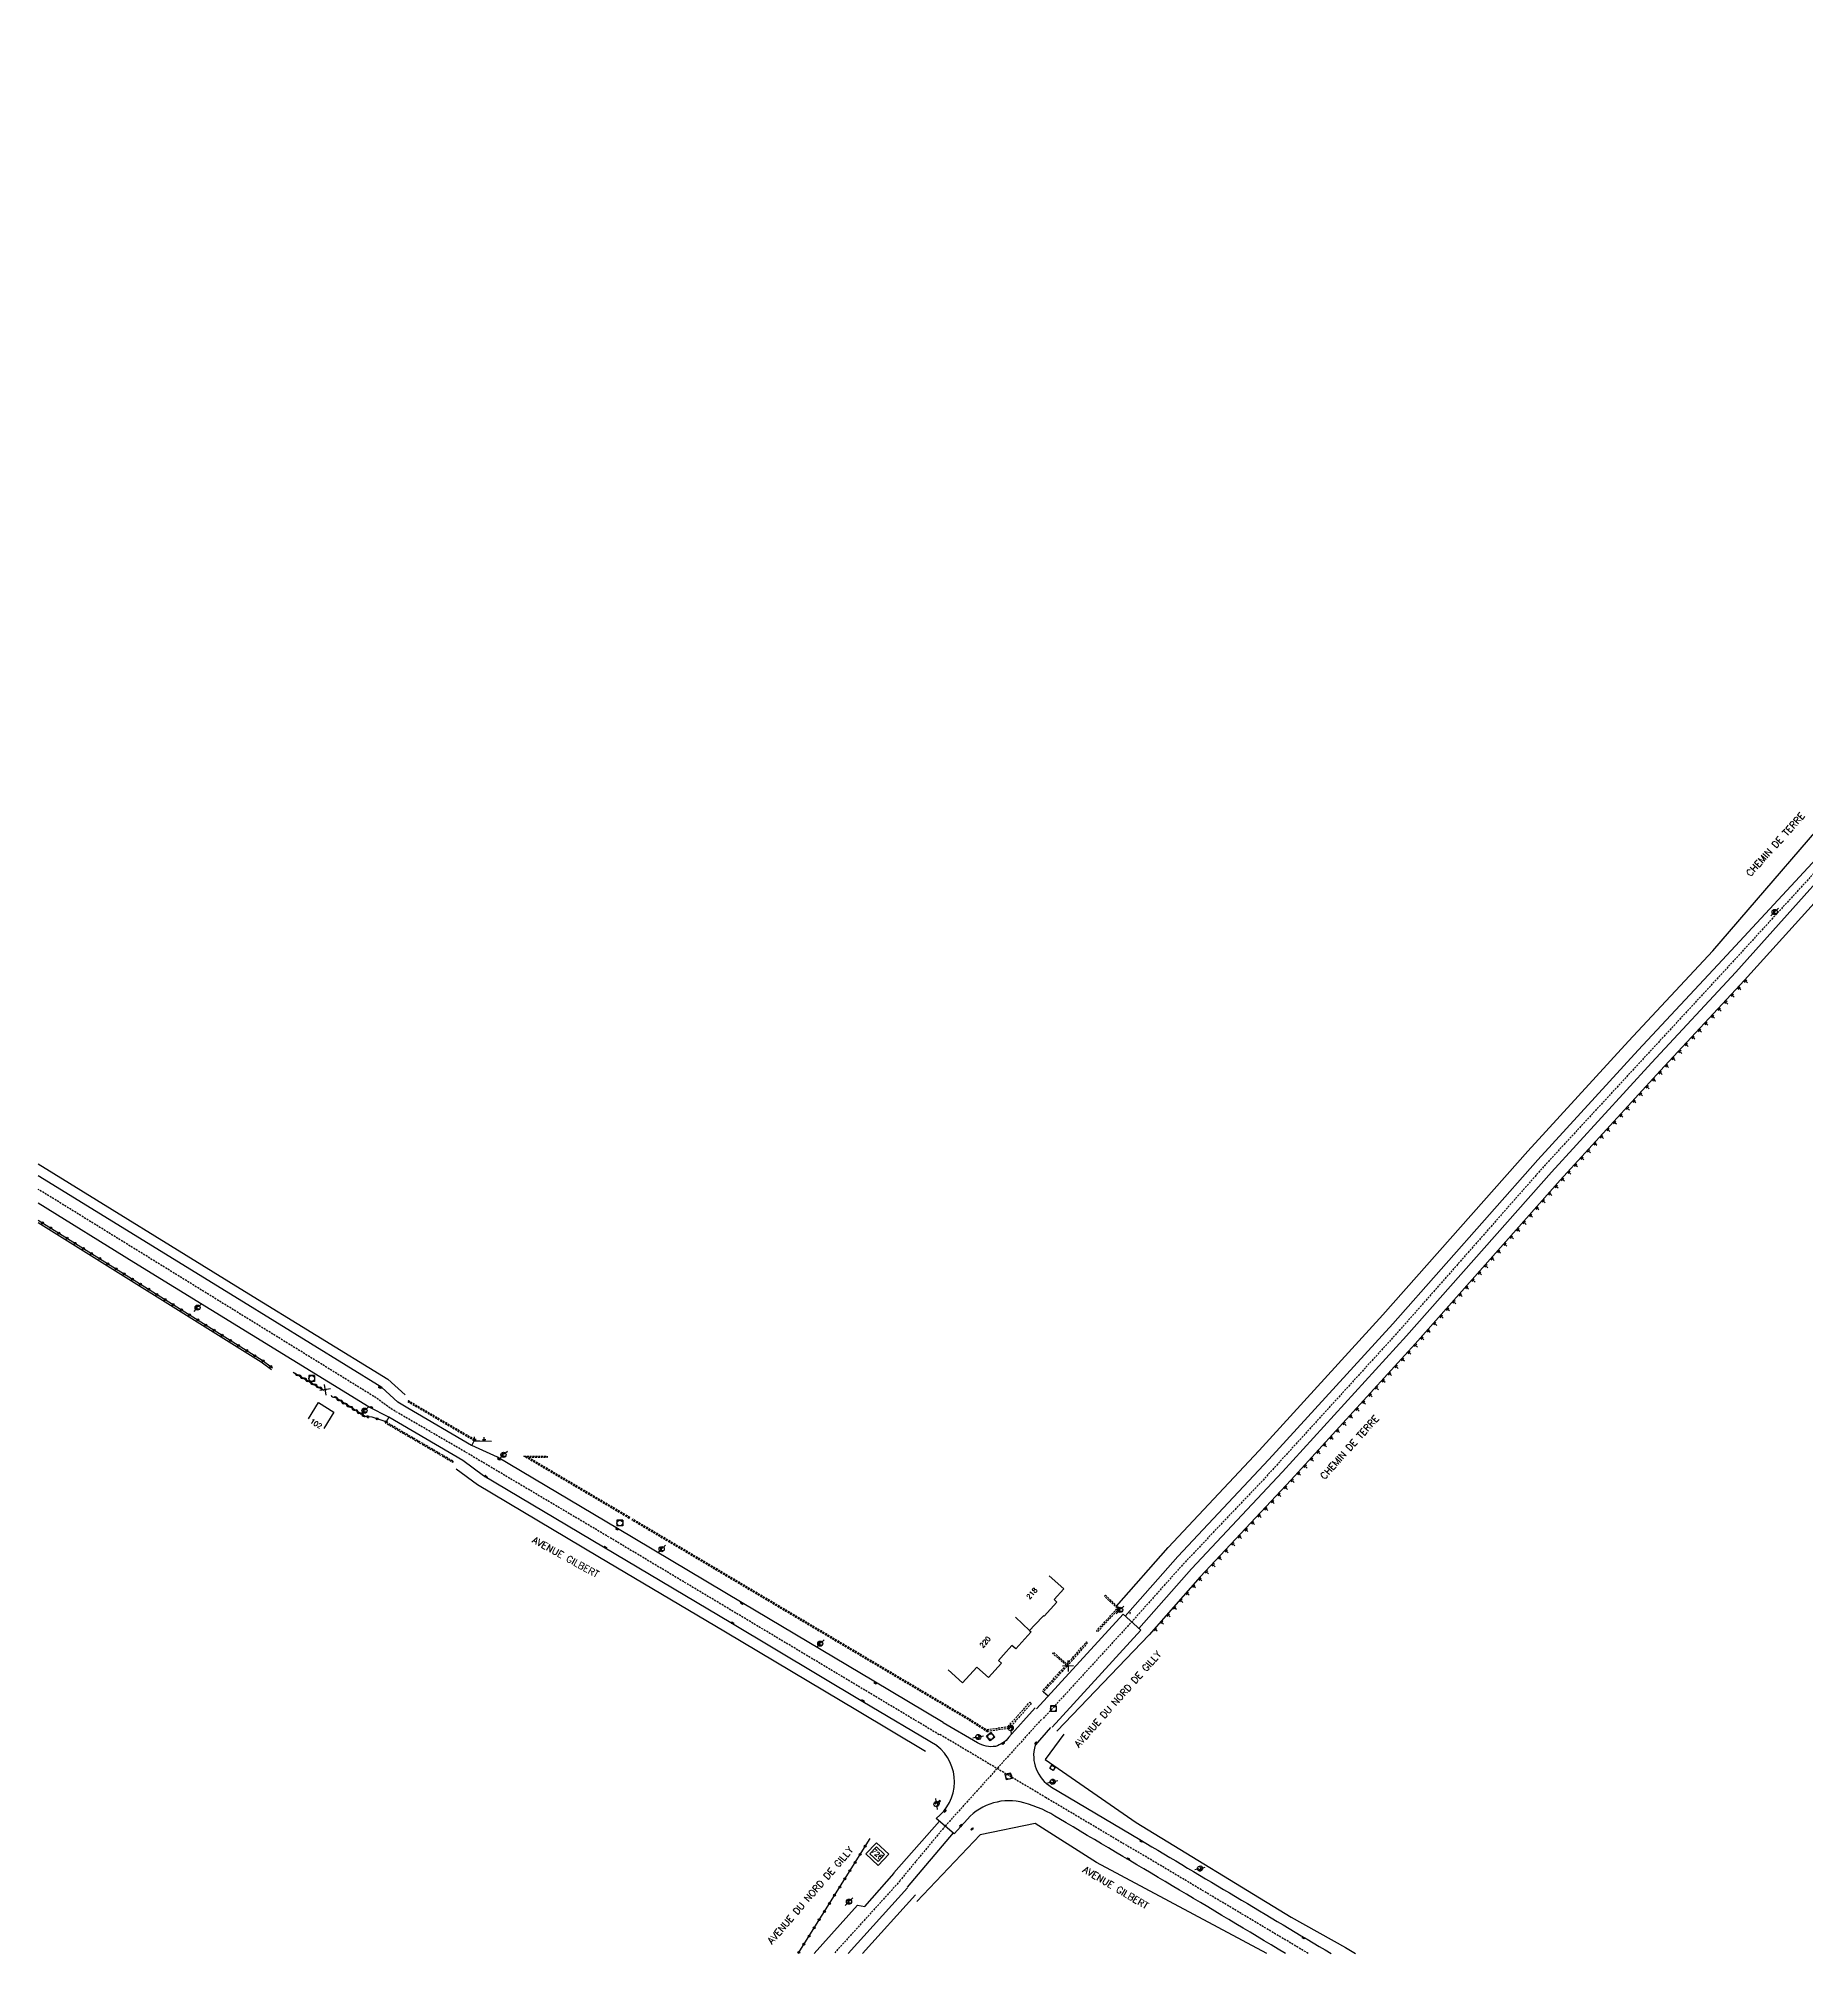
# Model space of a CAD drawing. Header units: millimetres. Extents: x 160000 to 161000, y 126000 to 127000.
# Drawn here: x 160000 to 160458.8, y 125999.9 to 126496.9 of the extents above; entities that cross this region are included whole.
import ezdxf
from ezdxf.enums import TextEntityAlignment as Align

# ---------------------------------------------------------------- set-up
doc = ezdxf.new("R2010")
doc.units = ezdxf.units.MM
doc.linetypes.add('DASHED', pattern=[0.75, 0.5, -0.25])
doc.layers.get('0').update_dxf_attribs({"linetype": 'CONTINUOUS'})
for name, color, linetype in [('W0001', 6, 'DASHED'), ('W0008', 7, 'CONTINUOUS'), ('W0017', 7, 'CONTINUOUS'), ('W0100', 7, 'CONTINUOUS'), ('W0112', 1, 'DASHED'), ('W0211', 2, 'CONTINUOUS'), ('W0302', 3, 'CONTINUOUS'), ('W0310', 3, 'CONTINUOUS'), ('W0322', 7, 'CONTINUOUS'), ('W0334', 7, 'CONTINUOUS'), ('W0400', 7, 'CONTINUOUS'), ('W0420', 7, 'CONTINUOUS'), ('W0471', 7, 'CONTINUOUS'), ('W0984', 7, 'CONTINUOUS'), ('W0989', 7, 'CONTINUOUS'), ('W0991', 7, 'CONTINUOUS'), ('W1102', 7, 'CONTINUOUS')]:
    doc.layers.add(name, color=color, linetype=linetype)
doc.styles.get("Standard").update_dxf_attribs({"font": 'romans.shx', "width": 0.85})

# ---------------------------------------------------------------- blocks, each defined once
blk = doc.blocks.new('T400')
for p, q in [((-0.15, 0.3), (0.15, 0.3)), ((-0.15, -0.25), (-0.15, 0.3)), ((-0.15, 0.15), (0.15, 0.15)), ((-0.15, 0), (0.15, 0)), ((0.15, 0.3), (0.15, -0.25)), ((-0.15, -0.15), (0.15, -0.15)), ((-0.15, -0.25), (-0.15, -0.3)), ((-0.15, -0.3), (0.15, -0.3)), ((0.15, -0.3), (0.15, -0.25))]:
    blk.add_line(p, q)
blk = doc.blocks.new('T471')
for p, q in [((-0.333334, 0.333334), (-0.333334, -0.333334)), ((-0.333334, 0.333334), (0.333334, 0.333334)), ((-0.333334, 0), (0, 0)), ((0.500001, 0.500001), (1.000002, 1.000002)), ((-0.500001, -0.500001), (-1.000002, -1.000002)), ((-0.333334, -0.333334), (0.333334, -0.333334))]:
    blk.add_line(p, q)
blk.add_ellipse((0, 0), major_axis=(0.471405, 0.471405), ratio=1, start_param=5.4977871438, end_param=11.780972451)
blk = doc.blocks.new('T420')
for p, q in [((0.75, 0.75), (-0.75, 0.75)), ((-0.75, 0.75), (-0.75, -0.75)), ((0.75, 0.75), (0.75, -0.75)), ((0.75, -0.75), (-0.75, -0.75))]:
    blk.add_line(p, q)
blk.add_ellipse((0, 0), major_axis=(-0.53, 0.53), ratio=1, start_param=3.926991, end_param=10.210176)
blk = doc.blocks.new('t112o')
at = {"color": 0, "linetype": 'Continuous'}
for p, q in [((-0.5, 0.5), (0.5, 0.5)), ((-0.5, -0.5), (-0.5, 0.5)), ((0.5, 0.5), (0.5, -0.5)), ((0.5, -0.5), (-0.5, -0.5))]:
    blk.add_line(p, q, dxfattribs=at)
blk = doc.blocks.new('t211o')
at = {"color": 0, "linetype": 'Continuous'}
for p, q in [((-0.29, 0.5), (-0.29, 0)), ((0, 1), (0, 0)), ((0.29, 0.5), (0.29, 0))]:
    blk.add_line(p, q, dxfattribs=at)
blk = doc.blocks.new('t310o')
at = {"color": 0, "linetype": 'Continuous'}
for centre, start, end in [((-0.5, 0.38), 216.8699, 323.1304), ((0.5, -0.37), 36.8699, 143.1303)]:
    blk.add_arc(centre, 0.625, start, end, dxfattribs=at)
blk = doc.blocks.new('t991o')
at = {"color": 0, "linetype": 'Continuous'}
for p, q in [((-1, 1), (1, -1)), ((-1, -1), (1, 1))]:
    blk.add_line(p, q, dxfattribs=at)
blk = doc.blocks.new('t322o')
at = {"color": 0, "linetype": 'Continuous'}
for radius in [0.25, 0.15]:
    blk.add_circle((0, 0), radius, dxfattribs=at)

msp = doc.modelspace()

# ---------------------------------------------------------------- linework, layer by layer
at = {"layer": 'W0001', "flags": 128}
for points in [[(160668.98, 126564.24), (160672.71, 126562.24), (160677.83, 126558.6), (160680.18, 126555.91), (160682.52, 126552), (160683.47, 126548.62), (160683.21, 126543.41), (160682.43, 126538.64), (160680.43, 126533.35), (160676.35, 126527.62), (160665.91, 126516.56), (160647.76, 126496.79), (160622.73, 126469.6), (160611.16, 126458.01), (160602.13, 126448.13), (160590.92, 126432.43), (160579.46, 126415.6), (160574.57, 126408.77), (160564.5, 126396.19), (160539.14, 126367.4), (160529.9, 126356.75), (160508.28, 126334.12), (160498.99, 126324.35), (160487.44, 126310.21), (160477.94, 126299.17), (160438.78, 126256.41), (160390.73, 126204.37), (160353.08, 126161.61), (160317.83, 126122.93), (160297.38, 126101.42), (160283.83, 126086.24), (160260.56, 126060.82)], [(160233.73, 126056.77), (160148.2, 126107.93), (160111.42, 126129.73), (160091.77, 126141.15), (160087.35, 126144.34), (160000, 126198.26)], [(160223.58, 126018.86), (160206.46, 126000)]]:
    msp.add_lwpolyline(points, dxfattribs=at)
at = {"layer": 'W0001'}
msp.add_lwpolyline([(160260.24, 126060.72), (160235.28, 126033.07), (160223.54, 126018.92)], dxfattribs=at)
msp.add_lwpolyline([(160233.92, 126056.88), (160261.3, 126040.58), (160284.23, 126026.95, -0.000065), (160329.45, 126000, 0.000549)], format="xyb", dxfattribs=at)
at = {"layer": 'W0008', "flags": 128}
for points in [[(160282, 126087.53), (160295.66, 126102.98), (160319.28, 126128.18), (160351.38, 126163.4), (160389.02, 126205.89), (160415.04, 126234.34), (160436.94, 126257.83), (160476.87, 126300.85)], [(160285.53, 126084.33), (160299.18, 126099.78), (160322.77, 126124.95), (160354.92, 126160.22), (160392.55, 126202.71), (160418.54, 126231.11), (160440.42, 126254.58), (160479.57, 126298.4)], [(160234.75, 126059.93), (160216.79, 126070.65), (160182.63, 126090.96), (160150.22, 126110.26), (160119.09, 126128.76), (160112.43, 126131.82), (160112.42, 126131.8), (160095.88, 126141.45), (160093.26, 126143.02), (160089.1, 126146.86), (160052.12, 126169.64), (160000, 126201.78)], [(160233.16, 126053.87), (160213.94, 126065.33), (160179.7, 126085.77), (160146.61, 126105.38), (160115.49, 126123.95), (160110.11, 126127.92), (160090.95, 126139.15), (160085.87, 126141.71), (160024.75, 126179.29), (160000, 126194.67)], [(160258.94, 126063.47), (160281.45, 126088.07)], [(160263.04, 126058.74), (160286.04, 126083.87), (160281.43, 126088.05)], [(160201.32, 126000), (160212.5, 126012.53), (160214.4, 126012.2), (160222.06, 126020.8)], [(160225.52, 126017.07), (160210.11, 126000)]]:
    msp.add_lwpolyline(points, dxfattribs=at)
at = {"layer": 'W0008'}
for points in [[(160258.65, 126063.71), (160251.78, 126056.09, -0.160284), (160248.32, 126053.73, -0.170962), (160243.67, 126054.64), (160234.71, 126059.87)], [(160262.6, 126058.59), (160258.61, 126054.01, 0.343154), (160262.85, 126043.19), (160285.78, 126029.56, -0.000071), (160335.37, 126000, 0.000451)], [(160323.53, 126000, 0.002319), (160264.78, 126034.99, 0.081674), (160255.71, 126039.09, 0.282979), (160241.07, 126034.89), (160237.6, 126031.08), (160232.96, 126035.05, 0.492218), (160233.13, 126053.89)]]:
    msp.add_lwpolyline(points, format="xyb", dxfattribs=at)
for points in [[(160221.96, 126020.92), (160233.83, 126034.31)], [(160237.35, 126031.3), (160225.38, 126017.21)]]:
    msp.add_lwpolyline(points, dxfattribs=at)
at = {"layer": 'W0017', "flags": 128}
for points in [[(160090.95, 126139.15), (160090.25, 126137.91)], [(160112.43, 126131.82), (160113.09, 126133.02)], [(160260.75, 126067.9), (160261.99, 126066.89)]]:
    msp.add_lwpolyline(points, dxfattribs=at)
at = {"layer": 'W0100', "flags": 128}
for points in [[(160074.5, 126146.11), (160074.27, 126146.27), (160074.37, 126146.4), (160074.59, 126146.23)], [(160267, 126074.53), (160267.19, 126074.74), (160267.3, 126074.63), (160267.12, 126074.43)], [(160233.66, 126039.11), (160234.06, 126039.52), (160233.84, 126039.73), (160233.45, 126039.31)], [(160241.92, 126032.19), (160242.37, 126032.58), (160242.57, 126032.35), (160242.13, 126031.97)]]:
    msp.add_lwpolyline(points, close=True, dxfattribs=at)
for points in [[(160070.06, 126138.71), (160072.69, 126142.96), (160076.7, 126140.48), (160074.07, 126136.23)], [(160262.27, 126097.95), (160266.02, 126094.64), (160263.57, 126091.87), (160264.28, 126091.13), (160260.95, 126087.48), (160260.8, 126087.62), (160258.52, 126085.23), (160257.14, 126083.79), (160257.58, 126083.43)], [(160257.52, 126083.39), (160253.58, 126079.04), (160252.6, 126079.91), (160250.43, 126077.51), (160249.08, 126076.03), (160249.84, 126075.29), (160246.47, 126071.63), (160243.46, 126074.32), (160239.74, 126070.25), (160236.05, 126073.63)]]:
    msp.add_lwpolyline(points, dxfattribs=at)
at = {"layer": 'W0100'}
msp.add_lwpolyline([(160217.45, 126027.68), (160219.57, 126025.69), (160217.85, 126023.87), (160215.73, 126025.86)], close=True, dxfattribs=at)
at = {"layer": 'W0112', "flags": 128}
for points in [[(160113.09, 126133.02), (160095.83, 126143.15), (160096.01, 126143.45), (160113.27, 126133.33)], [(160090.25, 126137.91), (160107.68, 126127.73), (160107.5, 126127.42), (160090.07, 126137.6)], [(160153.31, 126112.89), (160125.98, 126129.04), (160126.94, 126128.78), (160127.28, 126128.68), (160153.49, 126113.2)], [(160246.26, 126057.46), (160241.26, 126060.66), (160154.08, 126112.42), (160154.27, 126112.73), (160241.44, 126060.96), (160246.45, 126057.76)], [(160276.83, 126092.97), (160280.48, 126089.56), (160274.77, 126083.45), (160274.51, 126083.69), (160279.97, 126089.54), (160276.58, 126092.71)], [(160272.21, 126080.62), (160266.92, 126074.57), (160263.15, 126077.86), (160263.39, 126078.12), (160266.89, 126075.07), (160271.94, 126080.86)], [(160266.92, 126074.57), (160260.75, 126067.9), (160260.49, 126068.14), (160266.66, 126074.81)]]:
    msp.add_lwpolyline(points, close=True, dxfattribs=at)
msp.add_lwpolyline([(160125.98, 126129.04), (160131.98, 126129.05), (160131.98, 126128.69), (160127.28, 126128.68)], dxfattribs=at)
msp.add_lwpolyline([(160283.34, 126088.26, 0.977486), (160283.14, 126088.3, 1.023033)], format="xyb", close=True, dxfattribs=at)
at = {"layer": 'W0112'}
msp.add_lwpolyline([(160246.08, 126058.1), (160246.08, 126058.1), (160251.58, 126058.86), (160257.24, 126065.23), (160257.61, 126064.9), (160251.84, 126058.38), (160246.06, 126057.59)], dxfattribs=at)
at = {"layer": 'W0211', "flags": 128}
for points in [[(160442.66, 126252.5), (160420.79, 126229.03), (160394.83, 126200.66), (160357.2, 126158.17), (160325.02, 126122.87), (160301.45, 126097.72), (160288.15, 126082.67)], [(160113.09, 126133.02), (160114.53, 126132.99), (160117.53, 126132.94)]]:
    msp.add_lwpolyline(points, dxfattribs=at)
at = {"layer": 'W0302', "flags": 128}
for points in [[(160434.42, 126260.18), (160472.77, 126304.57), (160482.82, 126315.94)], [(160442.67, 126252.51), (160482.08, 126296.14), (160490.16, 126305.28)], [(160279.71, 126090.13), (160293.11, 126105.3), (160316.75, 126130.52), (160348.81, 126165.7), (160386.45, 126208.2), (160412.51, 126236.68), (160434.42, 126260.18)], [(160000, 126204.88), (160053.51, 126171.88), (160090.69, 126148.98), (160095.15, 126144.96)], [(160000, 126189.67), (160057.8, 126153.53), (160060.5, 126151.55)], [(160230.17, 126052.43), (160212.51, 126062.93), (160178.27, 126083.36), (160145.18, 126102.98), (160113.94, 126121.61), (160108.44, 126125.67)], [(160264.25, 126057.64), (160288.15, 126082.67)], [(160213.83, 126000), (160227.57, 126015.22)]]:
    msp.add_lwpolyline(points, dxfattribs=at)
at = {"layer": 'W0302'}
for points in [[(160266.06, 126056.9), (160261.2, 126050.29), (160284.83, 126033.99), (160325.04, 126009.4), (160339.1, 126001.57), (160341.72, 126000)], [(160318.74, 126000), (160274.53, 126023.59), (160258.59, 126033.7), (160244.39, 126030.76), (160227.92, 126013.5)]]:
    msp.add_lwpolyline(points, dxfattribs=at)
at = {"layer": 'W0310', "flags": 128}
for points in [[(160066.1, 126150.82), (160074.11, 126146.12)], [(160084.8, 126139.35), (160076.78, 126144.39)]]:
    msp.add_lwpolyline(points, dxfattribs=at)
at = {"layer": 'W0322', "flags": 128}
for points in [[(160000, 126190.25), (160058.08, 126153.93), (160060.79, 126151.94)], [(160090.25, 126137.91), (160086.6, 126139.18), (160084.8, 126139.35)], [(160197.11, 126000), (160215.81, 126029.87)]]:
    msp.add_lwpolyline(points, dxfattribs=at)
at = {"layer": 'W0334'}
msp.add_lwpolyline([(160217.41, 126028.75), (160220.65, 126025.73), (160217.88, 126022.8), (160214.65, 126025.82)], close=True, dxfattribs=at)
at = {"layer": 'W1102'}
msp.add_line((160257.14, 126083.79), (160253.55, 126087.27), dxfattribs=at)

# ---------------------------------------------------------------- block references
at = {"layer": 'W0112', "rotation": 149.8306568692992}
msp.add_blockref('t112o', (160263.13, 126048.17), dxfattribs=at)
at = {"layer": 'W0211'}
for p, rotation in [((160439.25, 126248.84), 227.005299853207), ((160440.96, 126250.67), 227.005299853207), ((160442.66, 126252.5), 227.005299853207), ((160434.14, 126243.35), 227.005299853207), ((160435.84, 126245.18), 227.005299853207), ((160437.55, 126247.01), 227.005299853207), ((160430.73, 126239.7), 227.005299853207), ((160432.43, 126241.52), 227.005299853207), ((160425.62, 126234.21), 227.005299853207), ((160427.32, 126236.04), 227.005299853207), ((160429.03, 126237.87), 227.005299853207), ((160420.5, 126228.72), 227.5459922978831), ((160422.21, 126230.55), 227.005299853207), ((160423.91, 126232.38), 227.005299853207), ((160417.13, 126225.03), 227.5459922978831), ((160418.82, 126226.88), 227.5459922978831), ((160412.07, 126219.5), 227.5459922978831), ((160413.75, 126221.34), 227.5459922978831), ((160415.44, 126223.19), 227.5459922978831), ((160407, 126213.97), 227.5459922978831), ((160408.69, 126215.81), 227.5459922978831), ((160410.38, 126217.65), 227.5459922978831), ((160401.94, 126208.43), 227.5459922978831), ((160403.63, 126210.28), 227.5459922978831), ((160405.32, 126212.12), 227.5459922978831), ((160398.57, 126204.74), 227.5459922978831), ((160400.25, 126206.59), 227.5459922978831), ((160393.53, 126199.19), 228.4682602928924), ((160395.19, 126201.05), 227.5459922978831), ((160396.88, 126202.9), 227.5459922978831), ((160388.55, 126193.57), 228.4682602928924), ((160390.21, 126195.45), 228.4682602928924), ((160391.87, 126197.32), 228.4682602928924), ((160385.24, 126189.83), 228.4682602928924), ((160386.9, 126191.7), 228.4682602928924), ((160380.27, 126184.22), 228.4682602928924), ((160381.92, 126186.09), 228.4682602928924), ((160383.58, 126187.96), 228.4682602928924), ((160375.29, 126178.6), 228.4682602928924), ((160376.95, 126180.47), 228.4682602928924), ((160378.61, 126182.35), 228.4682602928924), ((160371.98, 126174.86), 228.4682602928924), ((160373.64, 126176.73), 228.4682602928924), ((160367.01, 126169.24), 228.4682602928924), ((160368.66, 126171.12), 228.4682602928924), ((160370.32, 126172.99), 228.4682602928924), ((160362.03, 126163.63), 228.4682602928924), ((160363.69, 126165.5), 228.4682602928924), ((160365.35, 126167.37), 228.4682602928924), ((160358.72, 126159.89), 228.4682602928924), ((160360.38, 126161.76), 228.4682602928924), ((160353.69, 126154.32), 227.6536283429096), ((160355.37, 126156.17), 227.6536283429096), ((160357.06, 126158.02), 227.6536283429096), ((160348.64, 126148.78), 227.6536283429096), ((160350.32, 126150.63), 227.6536283429096), ((160352.01, 126152.47), 227.6536283429096), ((160345.27, 126145.08), 227.6536283429096), ((160346.95, 126146.93), 227.6536283429096), ((160340.22, 126139.54), 227.6536283429096), ((160341.9, 126141.39), 227.6536283429096), ((160343.59, 126143.24), 227.6536283429096), ((160113.09, 126133.02), 358.9095731324615), ((160115.59, 126132.97), 358.909573132354), ((160335.17, 126134), 227.6536283429096), ((160336.85, 126135.85), 227.6536283429096), ((160338.53, 126137.69), 227.6536283429096), ((160331.8, 126130.3), 227.6536283429096), ((160333.48, 126132.15), 227.6536283429096), ((160326.75, 126124.76), 227.6536283429096), ((160328.43, 126126.61), 227.6536283429096), ((160330.11, 126128.45), 227.6536283429096), ((160321.64, 126119.26), 226.8555603169626), ((160323.35, 126121.09), 226.8555603169626), ((160325.06, 126122.91), 227.6536283429096), ((160318.22, 126115.61), 226.8555603169626), ((160319.93, 126117.44), 226.8555603169626), ((160313.1, 126110.14), 226.8555603169626), ((160314.8, 126111.97), 226.8555603169626), ((160316.51, 126113.79), 226.8555603169626), ((160307.97, 126104.67), 226.8555603169626), ((160309.68, 126106.49), 226.8555603169626), ((160311.39, 126108.32), 226.8555603169626), ((160302.84, 126099.2), 226.8555603169626), ((160304.55, 126101.02), 226.8555603169626), ((160306.26, 126102.85), 226.8555603169626), ((160299.48, 126095.49), 228.5262288089075), ((160301.14, 126097.36), 228.5262288089075), ((160294.52, 126089.87), 228.5262288089075), ((160296.17, 126091.75), 228.5262288089075), ((160297.83, 126093.62), 228.5262288089075), ((160289.55, 126084.25), 228.5262288089075), ((160291.2, 126086.13), 228.5262288089075), ((160292.86, 126088), 228.5262288089075)]:
    msp.add_blockref('t211o', p, dxfattribs=dict(at, rotation=rotation))
at = {"layer": 'W0310'}
for p, rotation in [((160067.45, 126150.03), 329.5573328729641), ((160068.79, 126149.24), 329.5573328729641), ((160070.14, 126148.45), 329.5573328729641), ((160071.48, 126147.66), 329.5573328729641), ((160072.83, 126146.87), 329.5573328729641), ((160076.85, 126144.35), 147.875247056988), ((160078.17, 126143.51), 147.875247056988), ((160079.5, 126142.68), 147.875247056988), ((160080.83, 126141.85), 147.875247056988), ((160082.15, 126141.01), 147.875247056988), ((160083.48, 126140.18), 147.875247056988), ((160084.8, 126139.35), 147.875247056988)]:
    msp.add_blockref('t310o', p, dxfattribs=dict(at, rotation=rotation))
at = {"layer": 'W0322'}
for p, rotation in [((160001.09, 126189.56), 327.9827816117408), ((160003.21, 126188.24), 327.9827816117408), ((160005.33, 126186.91), 327.9827816117408), ((160007.45, 126185.59), 327.9827816117408), ((160009.57, 126184.26), 327.9827816117408), ((160011.69, 126182.94), 327.9827816117408), ((160013.81, 126181.61), 327.9827816117408), ((160015.93, 126180.29), 327.9827816117408), ((160018.05, 126178.96), 327.9827816117408), ((160020.17, 126177.63), 327.9827816117408), ((160022.29, 126176.31), 327.9827816117408), ((160024.41, 126174.98), 327.9827816117408), ((160026.53, 126173.66), 327.9827816117408), ((160028.65, 126172.33), 327.9827816117408), ((160030.77, 126171.01), 327.9827816117408), ((160032.89, 126169.68), 327.9827816117408), ((160035.01, 126168.36), 327.9827816117408), ((160037.13, 126167.03), 327.9827816117408), ((160039.25, 126165.71), 327.9827816117408), ((160041.37, 126164.38), 327.9827816117408), ((160043.49, 126163.05), 327.9827816117408), ((160045.61, 126161.73), 327.9827816117408), ((160047.72, 126160.4), 327.9827816117408), ((160049.84, 126159.08), 327.9827816117408), ((160051.96, 126157.75), 327.9827816117408), ((160054.08, 126156.43), 327.9827816117408), ((160056.2, 126155.1), 327.9827816117408), ((160058.31, 126153.76), 323.6790467841307), ((160060.33, 126152.28), 323.6790467841307), ((160085.47, 126139.28), 174.4473592503278), ((160087.89, 126138.73), 160.907409642261), ((160090.25, 126137.91), 160.907409642261), ((160213.21, 126025.72), 57.95389712372757), ((160214.54, 126027.84), 57.95389712372757), ((160209.23, 126019.36), 57.95389712372757), ((160210.56, 126021.48), 57.95389712372757), ((160211.89, 126023.6), 57.95389712372757), ((160206.58, 126015.12), 57.95389712372757), ((160207.91, 126017.24), 57.95389712372757), ((160203.93, 126010.88), 57.95389712372757), ((160205.25, 126013), 57.95389712372757), ((160199.95, 126004.53), 57.95389712372757), ((160201.27, 126006.65), 57.95389712372757), ((160202.6, 126008.77), 57.95389712372757), ((160197.29, 126000.29), 57.95389712372757), ((160198.62, 126002.41), 57.95389712372757)]:
    msp.add_blockref('t322o', p, dxfattribs=dict(at, rotation=rotation))
at = {"layer": 'W0400'}
for p, rotation in [((160088.58, 126146.88), 240.8381739754933), ((160086.44, 126141.63), 62.12179316320977), ((160116.1, 126123.74), 235.5887072598334), ((160119.48, 126128.29), 239.3954606685175), ((160150.13, 126110.1), 241.1769798554391), ((160147.11, 126105.36), 241.5087476389745), ((160182.54, 126090.82), 54.54129690098267), ((160180.11, 126085.7), 236.5579906567555), ((160217.15, 126070.16), 239.5623927889504), ((160213.9, 126065.57), 238.3136462520004), ((160250.37, 126054.53), 123.5683620243559), ((160258.86, 126054.56), 140.2334245266809), ((160235.21, 126037.02), 323.3238210020795), ((160239.33, 126033.21), 136.1755871662705), ((160282.75, 126024.56), 239.2059660258965), ((160286.12, 126029.13), 239.2059660258965), ((160328.2, 126004.09), 239.1843344277239)]:
    msp.add_blockref('T400', p, dxfattribs=dict(at, rotation=rotation))
at = {"layer": 'W0420'}
for p in [(160070.94, 126149.17), (160150.87, 126111.67), (160263.34, 126063.51)]:
    msp.add_blockref('T420', p, dxfattribs=at)
for p, rotation in [((160247.08, 126056.27), 309.2483636179635), ((160251.72, 126045.93), 282.7313699222825)]:
    msp.add_blockref('T420', p, dxfattribs=dict(at, rotation=rotation))
at = {"layer": 'W0471'}
for p in [(160450.47, 126270.23), (160041.32, 126167.58), (160084.62, 126140.84), (160120.68, 126129.36), (160161.72, 126104.92), (160280.66, 126089.15), (160202.86, 126080.38), (160210.32, 126013.44)]:
    msp.add_blockref('T471', p, dxfattribs=at)
for p, rotation in [((160252.28, 126058.44), 228.4344597047025), ((160243.84, 126056.17), 148.736008212484), ((160263.16, 126044.54), 149.4087884982869), ((160233.02, 126038.79), 233.3238210020795), ((160301.39, 126022.04), 149.0112461484855)]:
    msp.add_blockref('T471', p, dxfattribs=dict(at, rotation=rotation))
at = {"layer": 'W0991', "extrusion": (0, 0, -1)}
for p, rotation in [((-160074.43, 126146.25), 36.32091488229956), ((-160267.15, 126074.58), 312.6155476202997)]:
    msp.add_blockref('t991o', p, dxfattribs=dict(at, rotation=rotation))

# ---------------------------------------------------------------- texts
at = {"layer": 'W0984'}
msp.add_text('726', height=1.25, rotation=316.1312, dxfattribs=at).set_placement((160217.66, 126025.76), align=Align.MIDDLE)
at = {"layer": 'W0989'}
for s, rotation, p in [('CHEMIN DE TERRE', 48.0123, (160450.66, 126287.75)), ('CHEMIN DE TERRE', 48.0123, (160340.16, 126131.34)), ('AVENUE GILBERT', 331.0782, (160136.81, 126102.85)), ('AVENUE DU NORD DE GILLY', 48.3592, (160280.05, 126065.99)), ('AVENUE DU NORD DE GILLY', 49.0556, (160200.29, 126015.1)), ('AVENUE GILBERT', 329.2539, (160279.51, 126017.09))]:
    msp.add_text(s, height=1.75, rotation=rotation, dxfattribs=at).set_placement(p, align=Align.MIDDLE)
at = {"layer": 'W0991'}
for s, rotation, p in [('102', 328.2492, (160072.06, 126137.47)), ('218', 48.5388, (160257.76, 126093.42)), ('220', 47.8502, (160245.63, 126080.8))]:
    msp.add_text(s, height=1.25, rotation=rotation, dxfattribs=at).set_placement(p, align=Align.MIDDLE)

doc.saveas('drawing.dxf')
